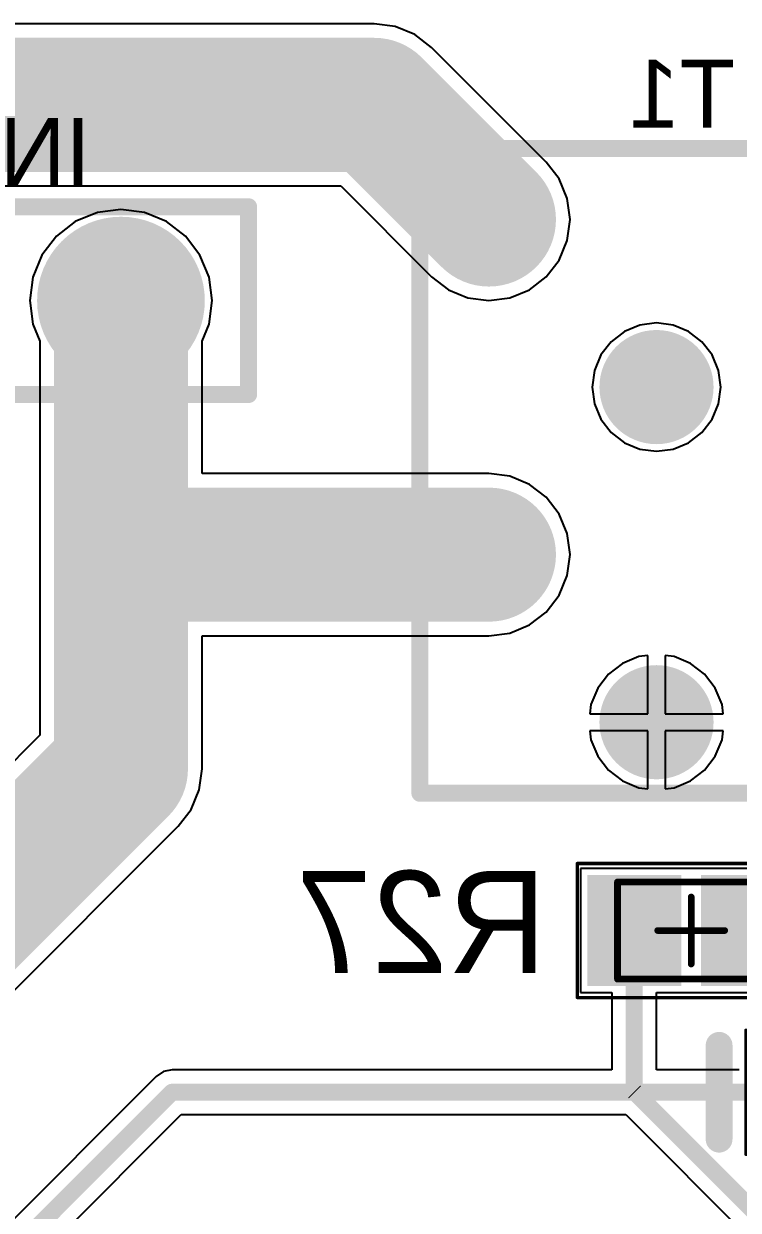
# Model space of a CAD drawing. Header units: millimetres. Extents: x -0.4 to 7.76, y -3.34 to 0.42.
# Drawn here: x 0.861 to 1.28, y -0.732 to -0.035 of the extents above; entities that cross this region are included whole.
import ezdxf

# ---------------------------------------------------------------- set-up
doc = ezdxf.new("R2010")
doc.units = ezdxf.units.MM
doc.header["$MEASUREMENT"] = 0
for name, color, linetype in [('BottomLayer', 5, 'Continuous'), ('BottomOverlay', 54, 'Continuous'), ('BottomPaste', 16, 'Continuous'), ('BottomSolder', 6, 'Continuous'), ('Mechanical13', 56, 'Continuous'), ('Mechanical15', 56, 'Continuous'), ('MultiLayer', 9, 'Continuous'), ('PadHoleLayer', 156, 'Continuous'), ('TopLayer', 1, 'Continuous'), ('TopOverlay', 2, 'Continuous'), ('TopSolder', 216, 'Continuous')]:
    doc.layers.add(name, color=color, linetype=linetype)

# ---------------------------------------------------------------- blocks, each defined once
blk = doc.blocks.new('RESC2013X60X40NL20T25_B_3')
at = {"layer": 'BottomLayer'}
for points in [[(-0.0570866, 0.0285433), (-0.0570866, -0.0285433), (-0.0098426, 0.0285433), (-0.0098426, -0.0285433)], [(0.0098425, 0.0285433), (0.0098425, -0.0285433), (0.0570865, 0.0285433), (0.0570865, -0.0285433)]]:
    blk.add_solid(points, dxfattribs=at)
at = {"layer": 'BottomPaste'}
for points in [[(-0.0570866, 0.0285433), (-0.0570866, -0.0285433), (-0.0098426, 0.0285433), (-0.0098426, -0.0285433)], [(0.0098425, 0.0285433), (0.0098425, -0.0285433), (0.0570865, 0.0285433), (0.0570865, -0.0285433)]]:
    blk.add_solid(points, dxfattribs=at)
at = {"layer": 'BottomSolder'}
for points in [[(-0.0610866, 0.0325433), (-0.0610866, -0.0325433), (-0.0058426, 0.0325433), (-0.0058426, -0.0325433)], [(0.0058425, 0.0325433), (0.0058425, -0.0325433), (0.0610865, 0.0325433), (0.0610865, -0.0325433)]]:
    blk.add_solid(points, dxfattribs=at)
at = {"layer": 'Mechanical13', "const_width": 0.003937}
for points in [[(-0.0433071, 0.0285433), (0.0433071, 0.0285433)], [(-0.0433071, -0.0285433), (-0.0433071, 0.0285433)], [(0.0433071, -0.0285433), (0.0433071, 0.0285433)], [(-0.0433071, -0.0285433), (0.0433071, -0.0285433)]]:
    blk.add_lwpolyline(points, dxfattribs=at)
at = {"layer": 'Mechanical13', "const_width": 0.0019685}
for points in [[(-0.0442913, 0.0285433, 1), (-0.0423229, 0.0285433, 1)], [(-0.0442913, 0.0285433, 1), (-0.0423229, 0.0285433, 1)], [(0.0423229, 0.0285433, 1), (0.0442913, 0.0285433, 1)], [(0.0423229, 0.0285433, 1), (0.0442913, 0.0285433, 1)], [(-0.0442913, -0.0285433, 1), (-0.0423229, -0.0285433, 1)], [(-0.0442913, -0.0285433, 1), (-0.0423229, -0.0285433, 1)], [(0.0423229, -0.0285433, 1), (0.0442913, -0.0285433, 1)], [(0.0423229, -0.0285433, 1), (0.0442913, -0.0285433, 1)]]:
    blk.add_lwpolyline(points, format="xyb", close=True, dxfattribs=at)
at = {"layer": 'Mechanical15'}
for points, const_width in [([(-0.0669292, 0.0393701), (0.0669291, 0.0393701)], 0.0019685), ([(-0.0669292, -0.0393701), (-0.0669292, 0.0393701)], 0.0019685), ([(0.0669291, -0.0393701), (0.0669291, 0.0393701)], 0.0019685), ([(0, -0.019685), (0, 0.019685)], 0.003937), ([(-0.0196851, 0), (0.019685, 0)], 0.003937), ([(-0.0669292, -0.0393701), (0.0669291, -0.0393701)], 0.0019685)]:
    blk.add_lwpolyline(points, dxfattribs=dict(at, const_width=const_width))
for points, const_width in [([(-0.0674213, 0.0393701, 1), (-0.0664371, 0.0393701, 1)], 0.0009842), ([(-0.0674213, 0.0393701, 1), (-0.0664371, 0.0393701, 1)], 0.0009842), ([(0.066437, 0.0393701, 1), (0.0674212, 0.0393701, 1)], 0.0009842), ([(0.066437, 0.0393701, 1), (0.0674212, 0.0393701, 1)], 0.0009842), ([(-0.0009842, 0.019685, 1), (0.0009842, 0.019685, 1)], 0.0019685), ([(-0.0206693, 0, 1), (-0.0187009, 0, 1)], 0.0019685), ([(0.0187008, 0, 1), (0.0206692, 0, 1)], 0.0019685), ([(-0.0009842, -0.019685, 1), (0.0009842, -0.019685, 1)], 0.0019685), ([(-0.0674213, -0.0393701, 1), (-0.0664371, -0.0393701, 1)], 0.0009842), ([(-0.0674213, -0.0393701, 1), (-0.0664371, -0.0393701, 1)], 0.0009842), ([(0.066437, -0.0393701, 1), (0.0674212, -0.0393701, 1)], 0.0009842), ([(0.066437, -0.0393701, 1), (0.0674212, -0.0393701, 1)], 0.0009842)]:
    blk.add_lwpolyline(points, format="xyb", close=True, dxfattribs=dict(at, const_width=const_width))
blk = doc.blocks.new('TRANSF_ICORE_B_28')
at = {"layer": 'BottomLayer', "const_width": 0.0295275}
for points in [[(-0.1624009, 0.0980315, 1), (-0.1328733, 0.0980315, 1)], [(0.0344491, 0.0980315, 1), (0.0639767, 0.0980315, 1)], [(-0.0639769, -0.0003945, 1), (-0.0344493, -0.0003945, 1)], [(0.1328731, -0.0003945, 1), (0.1624007, -0.0003945, 1)], [(-0.1624009, -0.0988185, 1), (-0.1328733, -0.0988185, 1)], [(0.0344491, -0.0988185, 1), (0.0639767, -0.0988185, 1)]]:
    blk.add_lwpolyline(points, format="xyb", close=True, dxfattribs=at)
at = {"layer": 'BottomOverlay', "const_width": 0.01}
for points in [[(-0.1893711, -0.1393705), (-0.1893711, 0.1393695)], [(0.1893709, 0.1393695), (-0.1893711, 0.1393695)], [(0.1893709, -0.1393705), (0.1893709, 0.1393695)], [(0.1893709, -0.1393705), (-0.1893711, -0.1393705)]]:
    blk.add_lwpolyline(points, dxfattribs=at)
at = {"layer": 'BottomOverlay', "const_width": 0.005}
for points in [[(-0.1918711, 0.1393695, 1), (-0.1868711, 0.1393695, 1)], [(-0.1918711, 0.1393695, 1), (-0.1868711, 0.1393695, 1)], [(0.1868709, 0.1393695, 1), (0.1918709, 0.1393695, 1)], [(0.1868709, 0.1393695, 1), (0.1918709, 0.1393695, 1)], [(-0.1918711, -0.1393705, 1), (-0.1868711, -0.1393705, 1)], [(-0.1918711, -0.1393705, 1), (-0.1868711, -0.1393705, 1)], [(0.1868709, -0.1393705, 1), (0.1918709, -0.1393705, 1)], [(0.1868709, -0.1393705, 1), (0.1918709, -0.1393705, 1)]]:
    blk.add_lwpolyline(points, format="xyb", close=True, dxfattribs=at)
at = {"layer": 'BottomSolder', "const_width": 0.0335275}
for points in [[(-0.1644009, 0.0980315, 1), (-0.1308733, 0.0980315, 1)], [(0.0324491, 0.0980315, 1), (0.0659767, 0.0980315, 1)], [(-0.0659769, -0.0003945, 1), (-0.0324493, -0.0003945, 1)], [(0.1308731, -0.0003945, 1), (0.1644007, -0.0003945, 1)], [(-0.1644009, -0.0988185, 1), (-0.1308733, -0.0988185, 1)], [(0.0324491, -0.0988185, 1), (0.0659767, -0.0988185, 1)]]:
    blk.add_lwpolyline(points, format="xyb", close=True, dxfattribs=at)
at = {"layer": 'MultiLayer', "const_width": 0.0295275}
for points in [[(-0.1624009, 0.0980315, 1), (-0.1328733, 0.0980315, 1)], [(0.0344491, 0.0980315, 1), (0.0639767, 0.0980315, 1)], [(-0.0639769, -0.0003945, 1), (-0.0344493, -0.0003945, 1)], [(0.1328731, -0.0003945, 1), (0.1624007, -0.0003945, 1)], [(-0.1624009, -0.0988185, 1), (-0.1328733, -0.0988185, 1)], [(0.0344491, -0.0988185, 1), (0.0639767, -0.0988185, 1)]]:
    blk.add_lwpolyline(points, format="xyb", close=True, dxfattribs=at)
at = {"layer": 'PadHoleLayer', "const_width": 0.0177165}
for points in [[(-0.1564954, 0.0980315, 1), (-0.1387788, 0.0980315, 1)], [(0.0403546, 0.0980315, 1), (0.0580712, 0.0980315, 1)], [(-0.0580714, -0.0003945, 1), (-0.0403548, -0.0003945, 1)], [(0.1387786, -0.0003945, 1), (0.1564952, -0.0003945, 1)], [(-0.1564954, -0.0988185, 1), (-0.1387788, -0.0988185, 1)], [(0.0403546, -0.0988185, 1), (0.0580712, -0.0988185, 1)]]:
    blk.add_lwpolyline(points, format="xyb", close=True, dxfattribs=at)
at = {"layer": 'TopLayer', "const_width": 0.0295275}
for points in [[(-0.1624009, 0.0980315, 1), (-0.1328733, 0.0980315, 1)], [(0.0344491, 0.0980315, 1), (0.0639767, 0.0980315, 1)], [(-0.0639769, -0.0003945, 1), (-0.0344493, -0.0003945, 1)], [(0.1328731, -0.0003945, 1), (0.1624007, -0.0003945, 1)], [(-0.1624009, -0.0988185, 1), (-0.1328733, -0.0988185, 1)], [(0.0344491, -0.0988185, 1), (0.0639767, -0.0988185, 1)]]:
    blk.add_lwpolyline(points, format="xyb", close=True, dxfattribs=at)
at = {"layer": 'TopSolder', "const_width": 0.0335275}
for points in [[(-0.1644009, 0.0980315, 1), (-0.1308733, 0.0980315, 1)], [(0.0324491, 0.0980315, 1), (0.0659767, 0.0980315, 1)], [(-0.0659769, -0.0003945, 1), (-0.0324493, -0.0003945, 1)], [(0.1308731, -0.0003945, 1), (0.1644007, -0.0003945, 1)], [(-0.1644009, -0.0988185, 1), (-0.1308733, -0.0988185, 1)], [(0.0324491, -0.0988185, 1), (0.0659767, -0.0988185, 1)]]:
    blk.add_lwpolyline(points, format="xyb", close=True, dxfattribs=at)
blk = doc.blocks.new('JX2_B_32')
at = {"layer": 'BottomLayer', "const_width": 0.0452756}
blk.add_lwpolyline([(0.0523615, -7e-07, 1), (0.0976371, -7e-07, 1)], format="xyb", close=True, dxfattribs=at)
at = {"layer": 'BottomLayer'}
blk.add_solid([(-0.1202763, -0.0452763), (-0.0297251, -0.0452763), (-0.1202763, 0.0452749), (-0.0297251, 0.0452749)], dxfattribs=at)
at = {"layer": 'BottomOverlay', "const_width": 0.01}
for points in [[(-0.1500007, 0.0551173), (0.1499993, 0.0551173)], [(-0.1500007, -0.0551187), (-0.1500007, 0.0551173)], [(0.1499993, -0.0551187), (0.1499993, 0.0551173)], [(-0.1500007, -0.0551187), (0.1499993, -0.0551187)]]:
    blk.add_lwpolyline(points, dxfattribs=at)
at = {"layer": 'BottomOverlay', "const_width": 0.005}
for points in [[(-0.1525007, 0.0551173, 1), (-0.1475007, 0.0551173, 1)], [(-0.1525007, 0.0551173, 1), (-0.1475007, 0.0551173, 1)], [(0.1474993, 0.0551173, 1), (0.1524993, 0.0551173, 1)], [(0.1474993, 0.0551173, 1), (0.1524993, 0.0551173, 1)], [(-0.1525007, -0.0551187, 1), (-0.1475007, -0.0551187, 1)], [(-0.1525007, -0.0551187, 1), (-0.1475007, -0.0551187, 1)], [(0.1474993, -0.0551187, 1), (0.1524993, -0.0551187, 1)], [(0.1474993, -0.0551187, 1), (0.1524993, -0.0551187, 1)]]:
    blk.add_lwpolyline(points, format="xyb", close=True, dxfattribs=at)
at = {"layer": 'BottomSolder', "const_width": 0.0492756}
blk.add_lwpolyline([(0.0503615, -7e-07, 1), (0.0996371, -7e-07, 1)], format="xyb", close=True, dxfattribs=at)
at = {"layer": 'BottomSolder'}
blk.add_solid([(-0.1242763, -0.0492763), (-0.0257251, -0.0492763), (-0.1242763, 0.0492749), (-0.0257251, 0.0492749)], dxfattribs=at)
at = {"layer": 'MultiLayer', "const_width": 0.0452756}
blk.add_lwpolyline([(0.0523615, -7e-07, 1), (0.0976371, -7e-07, 1)], format="xyb", close=True, dxfattribs=at)
at = {"layer": 'MultiLayer'}
blk.add_solid([(-0.1202763, -0.0452763), (-0.0297251, -0.0452763), (-0.1202763, 0.0452749), (-0.0297251, 0.0452749)], dxfattribs=at)
at = {"layer": 'PadHoleLayer', "const_width": 0.0255905}
for points in [[(-0.087796, -7e-07, 1), (-0.0622054, -7e-07, 1)], [(0.062204, -7e-07, 1), (0.0877946, -7e-07, 1)]]:
    blk.add_lwpolyline(points, format="xyb", close=True, dxfattribs=at)
at = {"layer": 'TopLayer', "const_width": 0.0452756}
blk.add_lwpolyline([(0.0523615, -7e-07, 1), (0.0976371, -7e-07, 1)], format="xyb", close=True, dxfattribs=at)
at = {"layer": 'TopLayer'}
blk.add_solid([(-0.1202763, -0.0452763), (-0.0297251, -0.0452763), (-0.1202763, 0.0452749), (-0.0297251, 0.0452749)], dxfattribs=at)
at = {"layer": 'TopSolder', "const_width": 0.0492756}
blk.add_lwpolyline([(0.0503615, -7e-07, 1), (0.0996371, -7e-07, 1)], format="xyb", close=True, dxfattribs=at)
at = {"layer": 'TopSolder'}
blk.add_solid([(-0.1242763, -0.0492763), (-0.0257251, -0.0492763), (-0.1242763, 0.0492749), (-0.0257251, 0.0492749)], dxfattribs=at)
blk = doc.blocks.new('FAIR_SOD80_2_V_B_47')
at = {"layer": 'BottomLayer'}
for points in [[(-0.0885827, -0.0324803), (-0.0649607, -0.0324803), (-0.0885827, 0.0324803), (-0.0649607, 0.0324803)], [(-0.0885826, 0.0098425), (-0.0452756, 0.0098425), (-0.0885826, 0.0324803), (-0.0452756, 0.0324803)], [(0.0452756, 0.0098425), (0.0885826, 0.0098425), (0.0452756, 0.0324803), (0.0885826, 0.0324803)], [(0.0649607, -0.0324803), (0.0885827, -0.0324803), (0.0649607, 0.0324803), (0.0885827, 0.0324803)], [(-0.0885826, -0.0324803), (-0.0452756, -0.0324803), (-0.0885826, -0.0098425), (-0.0452756, -0.0098425)], [(0.0452756, -0.0324803), (0.0885826, -0.0324803), (0.0452756, -0.0098425), (0.0885826, -0.0098425)]]:
    blk.add_solid(points, dxfattribs=at)
at = {"layer": 'BottomOverlay'}
for points, const_width in [([(0.1082677, 0.0275591), (0.1082677, -0.0275591)], 0.015748), ([(0.0295276, 0.0275591), (-0.0295276, 0.0275591)], 0.007874), ([(0.0295276, -0.0275591), (-0.0295276, -0.0275591)], 0.007874)]:
    blk.add_lwpolyline(points, dxfattribs=dict(at, const_width=const_width))
for points, const_width in [([(0.1043307, 0.0275591, 1), (0.1122047, 0.0275591, 1)], 0.007874), ([(-0.0314961, 0.0275591, 1), (-0.0275591, 0.0275591, 1)], 0.003937), ([(0.0275591, 0.0275591, 1), (0.0314961, 0.0275591, 1)], 0.003937), ([(0.1043307, -0.0275591, 1), (0.1122047, -0.0275591, 1)], 0.007874), ([(-0.0314961, -0.0275591, 1), (-0.0275591, -0.0275591, 1)], 0.003937), ([(0.0275591, -0.0275591, 1), (0.0314961, -0.0275591, 1)], 0.003937)]:
    blk.add_lwpolyline(points, format="xyb", close=True, dxfattribs=dict(at, const_width=const_width))
at = {"layer": 'BottomPaste'}
for points in [[(-0.0885827, -0.0324803), (-0.0649607, -0.0324803), (-0.0885827, 0.0324803), (-0.0649607, 0.0324803)], [(-0.0885826, 0.0098425), (-0.0452756, 0.0098425), (-0.0885826, 0.0324803), (-0.0452756, 0.0324803)], [(0.0452756, 0.0098425), (0.0885826, 0.0098425), (0.0452756, 0.0324803), (0.0885826, 0.0324803)], [(0.0649607, -0.0324803), (0.0885827, -0.0324803), (0.0649607, 0.0324803), (0.0885827, 0.0324803)], [(-0.0885826, -0.0324803), (-0.0452756, -0.0324803), (-0.0885826, -0.0098425), (-0.0452756, -0.0098425)], [(0.0452756, -0.0324803), (0.0885826, -0.0324803), (0.0452756, -0.0098425), (0.0885826, -0.0098425)]]:
    blk.add_solid(points, dxfattribs=at)
at = {"layer": 'BottomSolder'}
for points in [[(-0.0925827, -0.0364803), (-0.0609607, -0.0364803), (-0.0925827, 0.0364803), (-0.0609607, 0.0364803)], [(-0.0925826, 0.0058425), (-0.0412756, 0.0058425), (-0.0925826, 0.0364803), (-0.0412756, 0.0364803)], [(0.0412756, 0.0058425), (0.0925826, 0.0058425), (0.0412756, 0.0364803), (0.0925826, 0.0364803)], [(0.0609607, -0.0364803), (0.0925827, -0.0364803), (0.0609607, 0.0364803), (0.0925827, 0.0364803)], [(-0.0925826, -0.0364803), (-0.0412756, -0.0364803), (-0.0925826, -0.0058425), (-0.0412756, -0.0058425)], [(0.0412756, -0.0364803), (0.0925826, -0.0364803), (0.0412756, -0.0058425), (0.0925826, -0.0058425)]]:
    blk.add_solid(points, dxfattribs=at)
at = {"layer": 'Mechanical13', "const_width": 0.003937}
for points in [[(-0.0679134, 0.0275591), (-0.0679134, -0.0275591)], [(0.0679134, 0.0275591), (-0.0679134, 0.0275591)], [(0.0679134, 0.0275591), (0.0679134, -0.0275591)], [(0.0679134, -0.0275591), (-0.0679134, -0.0275591)]]:
    blk.add_lwpolyline(points, dxfattribs=at)
at = {"layer": 'Mechanical13', "const_width": 0.0019685}
for points in [[(-0.0688976, 0.0275591, 1), (-0.0669292, 0.0275591, 1)], [(-0.0688976, 0.0275591, 1), (-0.0669292, 0.0275591, 1)], [(0.0669292, 0.0275591, 1), (0.0688976, 0.0275591, 1)], [(0.0669292, 0.0275591, 1), (0.0688976, 0.0275591, 1)], [(-0.0688976, -0.0275591, 1), (-0.0669292, -0.0275591, 1)], [(-0.0688976, -0.0275591, 1), (-0.0669292, -0.0275591, 1)], [(0.0669292, -0.0275591, 1), (0.0688976, -0.0275591, 1)], [(0.0669292, -0.0275591, 1), (0.0688976, -0.0275591, 1)]]:
    blk.add_lwpolyline(points, format="xyb", close=True, dxfattribs=at)
at = {"layer": 'Mechanical15'}
for points, const_width in [([(-0.0925197, 0.0364173), (-0.0925197, -0.0364173)], 0.0019685), ([(0.0925197, 0.0364173), (-0.0925197, 0.0364173)], 0.0019685), ([(0.0925197, 0.0364173), (0.0925197, -0.0364173)], 0.0019685), ([(0, 0.019685), (0, -0.019685)], 0.003937), ([(0.019685, 0), (-0.019685, 0)], 0.003937), ([(0.0925197, -0.0364173), (-0.0925197, -0.0364173)], 0.0019685)]:
    blk.add_lwpolyline(points, dxfattribs=dict(at, const_width=const_width))
for points, const_width in [([(-0.0930118, 0.0364173, 1), (-0.0920276, 0.0364173, 1)], 0.0009842), ([(-0.0930118, 0.0364173, 1), (-0.0920276, 0.0364173, 1)], 0.0009842), ([(0.0920276, 0.0364173, 1), (0.0930118, 0.0364173, 1)], 0.0009842), ([(0.0920276, 0.0364173, 1), (0.0930118, 0.0364173, 1)], 0.0009842), ([(-0.0009842, 0.019685, 1), (0.0009842, 0.019685, 1)], 0.0019685), ([(-0.0206692, 0, 1), (-0.0187008, 0, 1)], 0.0019685), ([(0.0187008, 0, 1), (0.0206692, 0, 1)], 0.0019685), ([(-0.0009842, -0.019685, 1), (0.0009842, -0.019685, 1)], 0.0019685), ([(-0.0930118, -0.0364173, 1), (-0.0920276, -0.0364173, 1)], 0.0009842), ([(-0.0930118, -0.0364173, 1), (-0.0920276, -0.0364173, 1)], 0.0009842), ([(0.0920276, -0.0364173, 1), (0.0930118, -0.0364173, 1)], 0.0009842), ([(0.0920276, -0.0364173, 1), (0.0930118, -0.0364173, 1)], 0.0009842)]:
    blk.add_lwpolyline(points, format="xyb", close=True, dxfattribs=dict(at, const_width=const_width))

msp = doc.modelspace()

# ---------------------------------------------------------------- linework, layer by layer
at = {"layer": 'BottomLayer'}
for p, q in [((1.0665509, -0.0350254), (0.8077323, -0.0350254)), ((1.0788841, -0.0366491), (1.0665509, -0.0350254)), ((1.0903768, -0.0414095), (1.0788841, -0.0366491)), ((1.1002458, -0.0489823), (1.0903768, -0.0414095)), ((1.1676087, -0.1163452), (1.1002458, -0.0489823)), ((1.1751815, -0.1262142), (1.1676087, -0.1163452)), ((0.8274703, -0.130329), (1.0468129, -0.130329)), ((1.0468129, -0.130329), (1.1002189, -0.183735)), ((1.1799419, -0.1377069), (1.1751815, -0.1262142)), ((1.1815656, -0.1500401), (1.1799419, -0.1377069)), ((0.9038568, -0.1458964), (0.8909275, -0.1512518)), ((0.9177316, -0.1440697), (0.9038568, -0.1458964)), ((0.9316064, -0.1458964), (0.9177316, -0.1440697)), ((0.9445357, -0.1512518), (0.9316064, -0.1458964)), ((0.8909275, -0.1512518), (0.8798249, -0.1597712)), ((0.9556383, -0.1597712), (0.9445357, -0.1512518)), ((1.1799419, -0.1623733), (1.1815656, -0.1500401)), ((0.8798249, -0.1597712), (0.8713055, -0.1708738)), ((0.9641577, -0.1708738), (0.9556383, -0.1597712)), ((1.1751815, -0.173866), (1.1799419, -0.1623733)), ((0.8713055, -0.1708738), (0.8659501, -0.1838031)), ((0.9695131, -0.1838031), (0.9641577, -0.1708738)), ((1.1676087, -0.183735), (1.1751815, -0.173866)), ((0.8659501, -0.1838031), (0.8641234, -0.1976779)), ((0.9713398, -0.1976779), (0.9695131, -0.1838031)), ((1.1002189, -0.183735), (1.1100879, -0.1913078)), ((1.1577397, -0.1913078), (1.1676087, -0.183735)), ((1.1100879, -0.1913078), (1.1215806, -0.1960682)), ((1.146247, -0.1960682), (1.1577397, -0.1913078)), ((0.8641234, -0.1976779), (0.8659501, -0.2115527)), ((0.9695131, -0.2115527), (0.9713398, -0.1976779)), ((1.1215806, -0.1960682), (1.1339138, -0.1976919)), ((1.1339138, -0.1976919), (1.146247, -0.1960682)), ((0.8659501, -0.2115527), (0.8700805, -0.2215245)), ((0.9653841, -0.2215212), (0.9695131, -0.2115527)), ((1.2134757, -0.215794), (1.2056628, -0.2217891)), ((1.2225741, -0.2120253), (1.2134757, -0.215794)), ((1.2323378, -0.2107399), (1.2225741, -0.2120253)), ((1.2421015, -0.2120253), (1.2323378, -0.2107399)), ((1.2511999, -0.215794), (1.2421015, -0.2120253)), ((1.2590128, -0.2217891), (1.2511999, -0.215794)), ((0.8700805, -0.2215245), (0.8700805, -0.3489723)), ((0.9653841, -0.2992383), (0.9653841, -0.2215212)), ((1.2056628, -0.2217891), (1.1996677, -0.229602)), ((1.2650079, -0.229602), (1.2590128, -0.2217891)), ((1.1996677, -0.229602), (1.195899, -0.2387004)), ((1.2687766, -0.2387004), (1.2650079, -0.229602)), ((1.195899, -0.2387004), (1.1946136, -0.2484641)), ((1.270062, -0.2484641), (1.2687766, -0.2387004)), ((1.1946136, -0.2484641), (1.195899, -0.2582278)), ((1.2687766, -0.2582278), (1.270062, -0.2484641)), ((1.195899, -0.2582278), (1.1996677, -0.2673262)), ((1.2650079, -0.2673262), (1.2687766, -0.2582278)), ((1.1996677, -0.2673262), (1.2056628, -0.2751391)), ((1.2590128, -0.2751391), (1.2650079, -0.2673262)), ((1.2056628, -0.2751391), (1.2134757, -0.2811342)), ((1.2511999, -0.2811342), (1.2590128, -0.2751391)), ((1.2134757, -0.2811342), (1.2225741, -0.2849029)), ((1.2225741, -0.2849029), (1.2323378, -0.2861883)), ((1.2323378, -0.2861883), (1.2421015, -0.2849029)), ((1.2421015, -0.2849029), (1.2511999, -0.2811342)), ((1.1339138, -0.2992383), (0.9653841, -0.2992383)), ((1.146247, -0.300862), (1.1339138, -0.2992383)), ((1.1577397, -0.3056224), (1.146247, -0.300862)), ((1.1676087, -0.3131952), (1.1577397, -0.3056224)), ((1.1751815, -0.3230642), (1.1676087, -0.3131952)), ((1.1799419, -0.3345569), (1.1751815, -0.3230642)), ((1.1815656, -0.3468901), (1.1799419, -0.3345569)), ((1.1799419, -0.3592233), (1.1815656, -0.3468901)), ((0.8700805, -0.3489723), (0.8700805, -0.4529392)), ((1.1751815, -0.370716), (1.1799419, -0.3592233)), ((1.1676087, -0.380585), (1.1751815, -0.370716)), ((1.1577397, -0.3881578), (1.1676087, -0.380585)), ((1.146247, -0.3929182), (1.1577397, -0.3881578)), ((0.9653841, -0.4726772), (0.9653841, -0.3945419)), ((0.9653841, -0.3945419), (1.1339138, -0.3945419)), ((1.1339138, -0.3945419), (1.146247, -0.3929182)), ((1.2124035, -0.4107869), (1.2041464, -0.4171227)), ((1.222019, -0.406804), (1.2124035, -0.4107869)), ((1.2273379, -0.4061038), (1.222019, -0.406804)), ((1.2273379, -0.4403144), (1.2273379, -0.4061038)), ((1.2426566, -0.406804), (1.2373379, -0.4061038)), ((1.2373379, -0.4061038), (1.2373379, -0.4403144)), ((1.2522721, -0.4107869), (1.2426566, -0.406804)), ((1.2605292, -0.4171227), (1.2522721, -0.4107869)), ((1.2041464, -0.4171227), (1.1978106, -0.4253798)), ((1.266865, -0.4253798), (1.2605292, -0.4171227)), ((1.1978106, -0.4253798), (1.1938277, -0.4349953)), ((1.2708479, -0.4349953), (1.266865, -0.4253798)), ((1.1938277, -0.4349953), (1.1931274, -0.4403144)), ((1.2715482, -0.4403144), (1.2708479, -0.4349953)), ((1.1931274, -0.4403144), (1.2273379, -0.4403144)), ((1.2373379, -0.4403144), (1.2715482, -0.4403144)), ((0.8700805, -0.4529392), (0.7079943, -0.6150254)), ((1.2273379, -0.4503144), (1.1931275, -0.4503144)), ((1.1931275, -0.4503144), (1.1938277, -0.4556329)), ((1.2273379, -0.4845244), (1.2273379, -0.4503144)), ((1.2715481, -0.4503144), (1.2373379, -0.4503144)), ((1.2373379, -0.4503144), (1.2373379, -0.4845244)), ((1.2708479, -0.4556329), (1.2715481, -0.4503144)), ((1.1938277, -0.4556329), (1.1978106, -0.4652484)), ((1.266865, -0.4652484), (1.2708479, -0.4556329)), ((1.1978106, -0.4652484), (1.2041464, -0.4735055)), ((1.2605292, -0.4735055), (1.266865, -0.4652484)), ((0.9637604, -0.4850104), (0.9653841, -0.4726772)), ((1.2041464, -0.4735055), (1.2124035, -0.4798413)), ((1.2522721, -0.4798413), (1.2605292, -0.4735055)), ((1.2124035, -0.4798413), (1.222019, -0.4838242)), ((1.2426566, -0.4838242), (1.2522721, -0.4798413)), ((0.959, -0.4965031), (0.9637604, -0.4850104)), ((1.222019, -0.4838242), (1.2273379, -0.4845244)), ((1.2373379, -0.4845244), (1.2426566, -0.4838242)), ((0.9514272, -0.5063721), (0.959, -0.4965031)), ((0.7614272, -0.6963721), (0.9514272, -0.5063721)), ((1.2497007, -0.5312599), (1.1877717, -0.5312599)), ((1.1877717, -0.5312599), (1.1877717, -0.6040945)), ((1.2507637, -0.5312598), (1.2497007, -0.5312599)), ((1.2547008, -0.5312598), (1.2507637, -0.5312598)), ((1.2557638, -0.5312599), (1.2547008, -0.5312598)), ((1.3176928, -0.5312599), (1.2557638, -0.5312599)), ((1.1877717, -0.6040945), (1.2061415, -0.6040945)), ((1.2061415, -0.6040945), (1.2061415, -0.6495511)), ((1.2323939, -0.6495511), (1.2323939, -0.6040945)), ((1.2323939, -0.6040945), (1.2497007, -0.6040945)), ((1.2497007, -0.6040945), (1.2507637, -0.6040946)), ((1.2507637, -0.6040946), (1.2547008, -0.6040946)), ((1.2547008, -0.6040946), (1.2557638, -0.6040945)), ((1.2557638, -0.6040945), (1.3176928, -0.6040945)), ((0.9384505, -0.6533957), (0.7894213, -0.802425)), ((0.942709, -0.6505503), (0.9384505, -0.6533957)), ((0.9477322, -0.6495511), (0.942709, -0.6505503)), ((1.2061415, -0.6495511), (0.9477322, -0.6495511)), ((1.2809294, -0.6495511), (1.2323939, -0.6495511)), ((0.8041399, -0.8248328), (0.9531693, -0.6758035)), ((0.9531693, -0.6758035), (1.2142467, -0.6758035)), ((1.2142467, -0.6758035), (1.3804021, -0.8419589))]:
    msp.add_line(p, q, dxfattribs=at)
for points, const_width in [([(0.8077323, -0.0826772), (1.0665509, -0.0826772)], 0.0787402), ([(1.0665509, -0.0826772), (1.1339138, -0.1500401)], 0.0787402), ([(0.9177316, -0.1976782), (0.9177316, -0.1976779)], 0.0787402), ([(0.9177316, -0.1976779), (0.9177323, -0.1976786)], 0.0787402), ([(0.9177323, -0.3489723), (0.9177323, -0.1976786)], 0.0787402), ([(0.9177323, -0.3489723), (0.9198145, -0.3468901)], 0.0787402), ([(0.9177323, -0.4726772), (0.9177323, -0.3489723)], 0.0787402), ([(0.9198145, -0.3468901), (1.1339138, -0.3468901)], 0.0787402), ([(0.7277323, -0.6626772), (0.9177323, -0.4726772)], 0.0787402), ([(1.2192677, -0.6622613), (1.2192677, -0.5676772)], 0.01), ([(0.7948583, -0.8155512), (0.9477322, -0.6626773)], 0.01), ([(0.9477322, -0.6626773), (1.2196837, -0.6626773)], 0.01), ([(1.2192677, -0.6622613), (1.2196837, -0.6626773)], 0.01), ([(1.2196837, -0.6626773), (1.3896837, -0.8326773)], 0.01), ([(1.2196837, -0.6626773), (1.3006144, -0.6626773)], 0.01)]:
    msp.add_lwpolyline(points, dxfattribs=dict(at, const_width=const_width))
for points, const_width in [([(1.0468659, -0.0826772, 1), (1.0862359, -0.0826772, 1)], 0.0393701), ([(1.0468659, -0.0826772, 1), (1.0862359, -0.0826772, 1)], 0.0393701), ([(1.1142288, -0.1500401, 1), (1.1535988, -0.1500401, 1)], 0.0393701), ([(0.8980466, -0.1976779, 1), (0.9374166, -0.1976779, 1)], 0.0393701), ([(0.8980466, -0.1976779, 1), (0.9374166, -0.1976779, 1)], 0.0393701), ([(0.8980466, -0.1976782, 1), (0.9374166, -0.1976782, 1)], 0.0393701), ([(0.8980473, -0.1976786, 1), (0.9374173, -0.1976786, 1)], 0.0393701), ([(0.8980473, -0.1976786, 1), (0.9374173, -0.1976786, 1)], 0.0393701), ([(0.8980473, -0.3489723, 1), (0.9374173, -0.3489723, 1)], 0.0393701), ([(0.8980473, -0.3489723, 1), (0.9374173, -0.3489723, 1)], 0.0393701), ([(0.8980473, -0.3489723, 1), (0.9374173, -0.3489723, 1)], 0.0393701), ([(0.9001295, -0.3468901, 1), (0.9394995, -0.3468901, 1)], 0.0393701), ([(0.9001295, -0.3468901, 1), (0.9394995, -0.3468901, 1)], 0.0393701), ([(1.1142288, -0.3468901, 1), (1.1535988, -0.3468901, 1)], 0.0393701), ([(0.8980473, -0.4726772, 1), (0.9374173, -0.4726772, 1)], 0.0393701), ([(0.8980473, -0.4726772, 1), (0.9374173, -0.4726772, 1)], 0.0393701), ([(1.2167677, -0.5676772, 1), (1.2217677, -0.5676772, 1)], 0.005), ([(0.9452322, -0.6626773, 1), (0.9502322, -0.6626773, 1)], 0.005), ([(0.9452322, -0.6626773, 1), (0.9502322, -0.6626773, 1)], 0.005), ([(1.2167677, -0.6622613, 1), (1.2217677, -0.6622613, 1)], 0.005), ([(1.2167677, -0.6622613, 1), (1.2217677, -0.6622613, 1)], 0.005), ([(1.2171837, -0.6626773, 1), (1.2221837, -0.6626773, 1)], 0.005), ([(1.2171837, -0.6626773, 1), (1.2221837, -0.6626773, 1)], 0.005), ([(1.2171837, -0.6626773, 1), (1.2221837, -0.6626773, 1)], 0.005), ([(1.2171837, -0.6626773, 1), (1.2221837, -0.6626773, 1)], 0.005)]:
    msp.add_lwpolyline(points, format="xyb", close=True, dxfattribs=dict(at, const_width=const_width))
at = {"layer": 'TopLayer'}
for p, q in [((1.0665509, -0.0350254), (0.8177323, -0.0350254)), ((1.0788841, -0.0366491), (1.0665509, -0.0350254)), ((1.0903768, -0.0414095), (1.0788841, -0.0366491)), ((1.1002458, -0.0489823), (1.0903768, -0.0414095)), ((1.1676087, -0.1163452), (1.1002458, -0.0489823)), ((1.1751815, -0.1262142), (1.1676087, -0.1163452)), ((0.8374703, -0.130329), (1.0468129, -0.130329)), ((1.0468129, -0.130329), (1.1002189, -0.183735)), ((1.1799419, -0.1377069), (1.1751815, -0.1262142)), ((1.1815656, -0.1500401), (1.1799419, -0.1377069)), ((0.9038568, -0.1458964), (0.8909275, -0.1512518)), ((0.9177316, -0.1440697), (0.9038568, -0.1458964)), ((0.9316064, -0.1458964), (0.9177316, -0.1440697)), ((0.9445357, -0.1512518), (0.9316064, -0.1458964)), ((0.8909275, -0.1512518), (0.8798249, -0.1597712)), ((0.9556383, -0.1597712), (0.9445357, -0.1512518)), ((1.1799419, -0.1623733), (1.1815656, -0.1500401)), ((0.8798249, -0.1597712), (0.8713055, -0.1708738)), ((0.9641577, -0.1708738), (0.9556383, -0.1597712)), ((1.1751815, -0.173866), (1.1799419, -0.1623733)), ((0.8713055, -0.1708738), (0.8659501, -0.1838031)), ((0.9695131, -0.1838031), (0.9641577, -0.1708738)), ((1.1676087, -0.183735), (1.1751815, -0.173866)), ((0.8659501, -0.1838031), (0.8641234, -0.1976779)), ((0.9713398, -0.1976779), (0.9695131, -0.1838031)), ((1.1002189, -0.183735), (1.1100879, -0.1913078)), ((1.1577397, -0.1913078), (1.1676087, -0.183735)), ((1.1100879, -0.1913078), (1.1215806, -0.1960682)), ((1.146247, -0.1960682), (1.1577397, -0.1913078)), ((0.8641234, -0.1976779), (0.8659501, -0.2115527)), ((0.9695131, -0.2115527), (0.9713398, -0.1976779)), ((1.1215806, -0.1960682), (1.1339138, -0.1976919)), ((1.1339138, -0.1976919), (1.146247, -0.1960682)), ((0.8659501, -0.2115527), (0.8700805, -0.2215245)), ((0.9653841, -0.2215212), (0.9695131, -0.2115527)), ((1.2134757, -0.215794), (1.2056628, -0.2217891)), ((1.2225741, -0.2120253), (1.2134757, -0.215794)), ((1.2323378, -0.2107399), (1.2225741, -0.2120253)), ((1.2421015, -0.2120253), (1.2323378, -0.2107399)), ((1.2511999, -0.215794), (1.2421015, -0.2120253)), ((1.2590128, -0.2217891), (1.2511999, -0.215794)), ((0.8700805, -0.2215245), (0.8700805, -0.3505587)), ((0.9653841, -0.2992383), (0.9653841, -0.2215212)), ((1.2056628, -0.2217891), (1.1996677, -0.229602)), ((1.2650079, -0.229602), (1.2590128, -0.2217891)), ((1.1996677, -0.229602), (1.195899, -0.2387004)), ((1.2687766, -0.2387004), (1.2650079, -0.229602)), ((1.195899, -0.2387004), (1.1946136, -0.2484641)), ((1.270062, -0.2484641), (1.2687766, -0.2387004)), ((1.1946136, -0.2484641), (1.195899, -0.2582278)), ((1.2687766, -0.2582278), (1.270062, -0.2484641)), ((1.195899, -0.2582278), (1.1996677, -0.2673262)), ((1.2650079, -0.2673262), (1.2687766, -0.2582278)), ((1.1996677, -0.2673262), (1.2056628, -0.2751391)), ((1.2590128, -0.2751391), (1.2650079, -0.2673262)), ((1.2056628, -0.2751391), (1.2134757, -0.2811342)), ((1.2511999, -0.2811342), (1.2590128, -0.2751391)), ((1.2134757, -0.2811342), (1.2225741, -0.2849029)), ((1.2225741, -0.2849029), (1.2323378, -0.2861883)), ((1.2323378, -0.2861883), (1.2421015, -0.2849029)), ((1.2421015, -0.2849029), (1.2511999, -0.2811342)), ((1.1339138, -0.2992383), (0.9653841, -0.2992383)), ((1.146247, -0.300862), (1.1339138, -0.2992383)), ((1.1577397, -0.3056224), (1.146247, -0.300862)), ((1.1676087, -0.3131952), (1.1577397, -0.3056224)), ((1.1751815, -0.3230642), (1.1676087, -0.3131952)), ((1.1799419, -0.3345569), (1.1751815, -0.3230642)), ((1.1815656, -0.3468901), (1.1799419, -0.3345569)), ((1.1799419, -0.3592233), (1.1815656, -0.3468901)), ((0.8700805, -0.3505587), (0.8700805, -0.4529392)), ((1.1751815, -0.370716), (1.1799419, -0.3592233)), ((1.1676087, -0.380585), (1.1751815, -0.370716)), ((1.1577397, -0.3881578), (1.1676087, -0.380585)), ((1.146247, -0.3929182), (1.1577397, -0.3881578)), ((0.9653841, -0.4726772), (0.9653841, -0.3945419)), ((0.9653841, -0.3945419), (1.1339138, -0.3945419)), ((1.1339138, -0.3945419), (1.146247, -0.3929182)), ((1.2124035, -0.4107869), (1.2041464, -0.4171227)), ((1.222019, -0.406804), (1.2124035, -0.4107869)), ((1.2273379, -0.4061038), (1.222019, -0.406804)), ((1.2273379, -0.4403144), (1.2273379, -0.4061038)), ((1.2426566, -0.406804), (1.2373379, -0.4061038)), ((1.2373379, -0.4061038), (1.2373379, -0.4403144)), ((1.2522721, -0.4107869), (1.2426566, -0.406804)), ((1.2605292, -0.4171227), (1.2522721, -0.4107869)), ((1.2041464, -0.4171227), (1.1978106, -0.4253798)), ((1.266865, -0.4253798), (1.2605292, -0.4171227)), ((1.1978106, -0.4253798), (1.1938277, -0.4349953)), ((1.2708479, -0.4349953), (1.266865, -0.4253798)), ((1.1938277, -0.4349953), (1.1931274, -0.4403144)), ((1.2715482, -0.4403144), (1.2708479, -0.4349953)), ((1.1931274, -0.4403144), (1.2273379, -0.4403144)), ((1.2373379, -0.4403144), (1.2715482, -0.4403144)), ((0.8700805, -0.4529392), (0.7079943, -0.6150254)), ((1.2273379, -0.4503144), (1.1931275, -0.4503144)), ((1.1931275, -0.4503144), (1.1938277, -0.4556329)), ((1.2273379, -0.4845244), (1.2273379, -0.4503144)), ((1.2715481, -0.4503144), (1.2373379, -0.4503144)), ((1.2373379, -0.4503144), (1.2373379, -0.4845244)), ((1.2708479, -0.4556329), (1.2715481, -0.4503144)), ((1.1938277, -0.4556329), (1.1978106, -0.4652484)), ((1.266865, -0.4652484), (1.2708479, -0.4556329)), ((1.1978106, -0.4652484), (1.2041464, -0.4735055)), ((1.2605292, -0.4735055), (1.266865, -0.4652484)), ((0.9637604, -0.4850104), (0.9653841, -0.4726772)), ((1.2041464, -0.4735055), (1.2124035, -0.4798413)), ((1.2522721, -0.4798413), (1.2605292, -0.4735055)), ((1.2124035, -0.4798413), (1.222019, -0.4838242)), ((1.2426566, -0.4838242), (1.2522721, -0.4798413)), ((0.959, -0.4965031), (0.9637604, -0.4850104)), ((1.222019, -0.4838242), (1.2273379, -0.4845244)), ((1.2373379, -0.4845244), (1.2426566, -0.4838242)), ((0.9514272, -0.5063721), (0.959, -0.4965031)), ((0.7614272, -0.6963721), (0.9514272, -0.5063721))]:
    msp.add_line(p, q, dxfattribs=at)
at = {"layer": 'TopLayer', "const_width": 0.0787402}
for points in [[(0.8177323, -0.0826772), (1.0665509, -0.0826772)], [(1.0665509, -0.0826772), (1.1339138, -0.1500401)], [(0.9177323, -0.3505587), (0.9177323, -0.1976772)], [(0.9177323, -0.3505587), (0.9214009, -0.3468901)], [(0.9177323, -0.4726772), (0.9177323, -0.3505587)], [(0.9214009, -0.3468901), (1.1339138, -0.3468901)], [(0.7277323, -0.6626772), (0.9177323, -0.4726772)]]:
    msp.add_lwpolyline(points, dxfattribs=at)
at = {"layer": 'TopLayer', "const_width": 0.0393701}
for points in [[(1.0468659, -0.0826772, 1), (1.0862359, -0.0826772, 1)], [(1.0468659, -0.0826772, 1), (1.0862359, -0.0826772, 1)], [(1.1142288, -0.1500401, 1), (1.1535988, -0.1500401, 1)], [(0.8980473, -0.1976772, 1), (0.9374173, -0.1976772, 1)], [(0.8980473, -0.3505587, 1), (0.9374173, -0.3505587, 1)], [(0.8980473, -0.3505587, 1), (0.9374173, -0.3505587, 1)], [(0.8980473, -0.3505587, 1), (0.9374173, -0.3505587, 1)], [(0.9017159, -0.3468901, 1), (0.9410859, -0.3468901, 1)], [(0.9017159, -0.3468901, 1), (0.9410859, -0.3468901, 1)], [(1.1142288, -0.3468901, 1), (1.1535988, -0.3468901, 1)], [(0.8980473, -0.4726772, 1), (0.9374173, -0.4726772, 1)], [(0.8980473, -0.4726772, 1), (0.9374173, -0.4726772, 1)]]:
    msp.add_lwpolyline(points, format="xyb", close=True, dxfattribs=at)

# ---------------------------------------------------------------- block references
for name, p, rotation in [('TRANSF_ICORE_B_28', (1.2327323, -0.2976772), 270), ('RESC2013X60X40NL20T25_B_3', (1.2527323, -0.5676772), 360), ('FAIR_SOD80_2_V_B_47', (1.3773861, -0.6626773), 180)]:
    msp.add_blockref(name, p, dxfattribs=dict(rotation=rotation))
msp.add_blockref('JX2_B_32', (0.8427323, -0.1976772))

# ---------------------------------------------------------------- texts
at = {"layer": 'BottomOverlay', "text_generation_flag": 2}
for s, height, p in [('T1', 0.039894, (1.2784504, -0.0960426)), ('R27', 0.06, (1.1677323, -0.5926772))]:
    msp.add_text(s, height=height, dxfattribs=at).set_placement(p)
at = {"layer": 'TopOverlay', "text_generation_flag": 2}
msp.add_text('IN', height=0.039894, dxfattribs=at).set_placement((0.8998926, -0.1302945))

doc.saveas('drawing.dxf')
